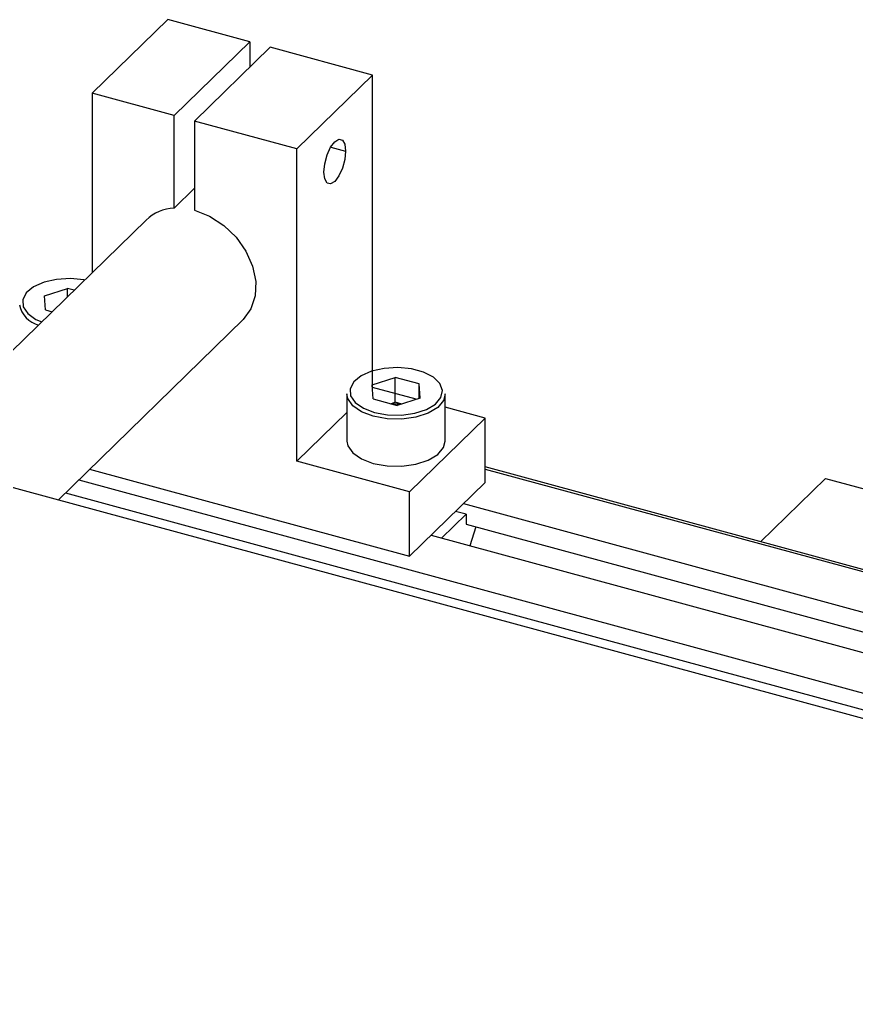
# Model space of a CAD drawing. Header units: millimetres. Extents: x 55 to 11032, y -227 to 3957.
# Drawn here: x 1528.9 to 1586.7, y 2853.2 to 2920.5 of the extents above; entities that cross this region are included whole.
import ezdxf

# ---------------------------------------------------------------- set-up
doc = ezdxf.new("R2010")
doc.units = ezdxf.units.MM
doc.header["$LTSCALE"] = 0.7
doc.layers.get('0').update_dxf_attribs({"color": 255})
doc.layers.add('DIM', color=94, linetype='Continuous', lineweight=25)

# ---------------------------------------------------------------- blocks, each defined once
blk = doc.blocks.new('X')
at = {"color": 4, "linetype": 'Continuous', "lineweight": 25, "ltscale": 2}
for p, q in [((1381.223, 2848.494), (1374.689, 2842.117)), ((1388.298, 2846.571), (1381.223, 2848.494)), ((1381.765, 2840.194), (1388.298, 2846.571)), ((1390.067, 2846.091), (1383.534, 2839.713)), ((1388.298, 2846.571), (1388.298, 2844.364)), ((1398.911, 2843.687), (1390.067, 2846.091)), ((1398.911, 2843.687), (1392.378, 2837.31)), ((1398.911, 2816.686), (1398.911, 2843.687)), ((1374.689, 2842.117), (1374.689, 2826.608)), ((1381.765, 2840.194), (1374.689, 2842.117)), ((1381.765, 2832.186), (1381.765, 2840.194)), ((1392.378, 2837.31), (1383.534, 2839.713)), ((1383.534, 2839.713), (1383.534, 2831.999)), ((1395.301, 2837.471), (1396.578, 2837.124)), ((1392.378, 2810.309), (1392.378, 2837.31)), ((1383.534, 2833.912), (1381.765, 2832.186)), ((1408.64, 2814.042), (1405.201, 2814.977)), ((1396.701, 2814.529), (1392.378, 2810.309)), ((1408.64, 2814.042), (1402.106, 2807.665)), ((1408.64, 2808.471), (1408.64, 2814.042)), ((1402.106, 2807.665), (1392.378, 2810.309)), ((1374.453, 2809.609), (1402.106, 2802.093)), ((1408.64, 2808.471), (1402.106, 2802.093)), ((1402.106, 2802.093), (1402.106, 2807.665))]:
    blk.add_line(p, q, dxfattribs=at)
at = {"color": 5, "linetype": 'Continuous', "lineweight": 25, "ltscale": 2}
blk.add_line((1576.198, 2751.39), (1284.34, 2830.711), dxfattribs=at)
at = {"color": 3, "linetype": 'Continuous', "lineweight": 25, "ltscale": 2}
for p, q in [((1379.343, 2831.15), (1358.299, 2810.611)), ((1370.564, 2824.6), (1372.56, 2825.246)), ((1373.134, 2825.09), (1372.56, 2825.246)), ((1372.56, 2824.53), (1372.56, 2825.246)), ((1370.654, 2823.386), (1370.564, 2824.6)), ((1370.654, 2823.386), (1371.229, 2823.23)), ((1398.866, 2816.908), (1400.861, 2817.555)), ((1402.947, 2816.988), (1400.861, 2817.555)), ((1400.861, 2815.412), (1400.861, 2817.555)), ((1398.955, 2815.694), (1398.866, 2816.908)), ((1402.685, 2815.661), (1398.911, 2816.686)), ((1403.036, 2815.774), (1402.947, 2816.988)), ((1402.947, 2815.745), (1402.947, 2816.988)), ((1396.701, 2816.127), (1396.701, 2812.055)), ((1398.955, 2815.694), (1401.041, 2815.128)), ((1403.036, 2815.774), (1401.041, 2815.128)), ((1405.201, 2812.055), (1405.201, 2816.127)), ((1400.466, 2815.284), (1400.861, 2815.412)), ((1401.436, 2815.256), (1400.861, 2815.412))]:
    blk.add_line(p, q, dxfattribs=at)
at = {"color": 7, "linetype": 'Continuous', "lineweight": 25, "ltscale": 2}
for p, q in [((1371.737, 2806.958), (1387.724, 2822.562)), ((1398.911, 2816.686), (1398.884, 2816.659)), ((1450.988, 2798.305), (1408.64, 2809.814)), ((1432.439, 2803.346), (1438.046, 2808.818)), ((1438.046, 2808.818), (1451.067, 2805.279)), ((1404.881, 2803.669), (1406.994, 2805.731)), ((1406.994, 2805.731), (1406.086, 2805.978)), ((1406.994, 2805.731), (1406.994, 2804.874)), ((1407.839, 2804.645), (1407.323, 2803.005)), ((1440.737, 2788.222), (1440.724, 2788.209))]:
    blk.add_line(p, q, dxfattribs=at)
at = {"color": 133, "linetype": 'Continuous', "lineweight": 25, "ltscale": 2}
for p, q in [((1408.64, 2809.635), (1451.014, 2798.119)), ((1373.52, 2808.698), (1442.614, 2789.92)), ((1372.366, 2807.572), (1441.353, 2788.823)), ((1406.773, 2806.649), (1448.214, 2795.386)), ((1406.994, 2804.874), (1446.809, 2794.053)), ((1403.973, 2803.915), (1445.414, 2792.653))]:
    blk.add_line(p, q, dxfattribs=at)
at = {"color": 4, "linetype": 'Continuous', "lineweight": 25, "ltscale": 2, "flags": 128}
for points in [[(1396.578, 2837.124), (1396.507, 2836.398), (1396.305, 2835.645), (1396.002, 2834.977), (1395.645, 2834.498), (1395.287, 2834.28), (1394.985, 2834.356), (1394.782, 2834.715), (1394.711, 2835.302), (1394.782, 2836.027), (1394.985, 2836.781), (1395.287, 2837.448), (1395.645, 2837.927), (1396.002, 2838.145), (1396.305, 2838.069), (1396.507, 2837.71), (1396.578, 2837.124)], [(1383.534, 2831.999), (1384.834, 2831.489), (1386.056, 2830.696), (1387.123, 2829.668), (1387.972, 2828.469), (1388.549, 2827.172), (1388.821, 2825.855), (1388.77, 2824.6), (1388.4, 2823.482), (1387.732, 2822.57), (1387.724, 2822.562)]]:
    blk.add_lwpolyline(points, dxfattribs=at)
at = {"color": 3, "linetype": 'Continuous', "lineweight": 25, "ltscale": 2, "flags": 128}
for points in [[(1374.032, 2825.966), (1373.968, 2825.978), (1372.797, 2826.092), (1371.612, 2826.023), (1370.519, 2825.777), (1369.616, 2825.376), (1368.982, 2824.856), (1368.675, 2824.262), (1368.72, 2823.649), (1369.114, 2823.069), (1369.823, 2822.575), (1370.331, 2822.354)], [(1399.084, 2814.519), (1400.21, 2814.317), (1401.402, 2814.294), (1402.553, 2814.454), (1403.562, 2814.781), (1404.339, 2815.246), (1404.815, 2815.809), (1404.948, 2816.42), (1404.726, 2817.023), (1404.168, 2817.566), (1403.324, 2818), (1402.27, 2818.286), (1401.098, 2818.4), (1399.913, 2818.331), (1398.821, 2818.085), (1397.918, 2817.684), (1397.284, 2817.164), (1396.976, 2816.571), (1397.021, 2815.957), (1397.416, 2815.377), (1398.125, 2814.884), (1399.084, 2814.519)], [(1398.968, 2814.191), (1397.948, 2814.578), (1397.195, 2815.103), (1396.776, 2815.719), (1396.701, 2816.127)], [(1405.201, 2816.127), (1405.057, 2815.562), (1404.551, 2814.964), (1403.725, 2814.469), (1402.653, 2814.121), (1401.43, 2813.952), (1400.164, 2813.976), (1398.968, 2814.191)], [(1396.701, 2812.055), (1396.776, 2811.647), (1397.195, 2811.031), (1397.948, 2810.507), (1398.968, 2810.12)], [(1398.968, 2810.12), (1400.164, 2809.904), (1401.43, 2809.88), (1402.653, 2810.05), (1403.725, 2810.397), (1404.551, 2810.892), (1405.057, 2811.49), (1405.201, 2812.055)]]:
    blk.add_lwpolyline(points, dxfattribs=at)
at = {"color": 4, "linetype": 'Continuous', "lineweight": 25, "ltscale": 2}
blk.add_arc((1381.934, 2828.439), 3.75, 92.59329, 133.71592, dxfattribs=at)
at = {"color": 3, "linetype": 'Continuous', "lineweight": 25, "ltscale": 2}
for centre, radius, start, end in [((1370.595, 2824.258), 2.239, 191.30765, 256.04947), ((1400.951, 2811.314), 3.937, 84.11785, 94.57611)]:
    blk.add_arc(centre, radius, start, end, dxfattribs=at)

msp = doc.modelspace()

# ---------------------------------------------------------------- block references
at = {"layer": 'DIM', "xscale": 0.8, "yscale": 0.8, "zscale": 0.8}
msp.add_blockref('X', (434.154, 641.738), dxfattribs=at)

doc.saveas('drawing.dxf')
